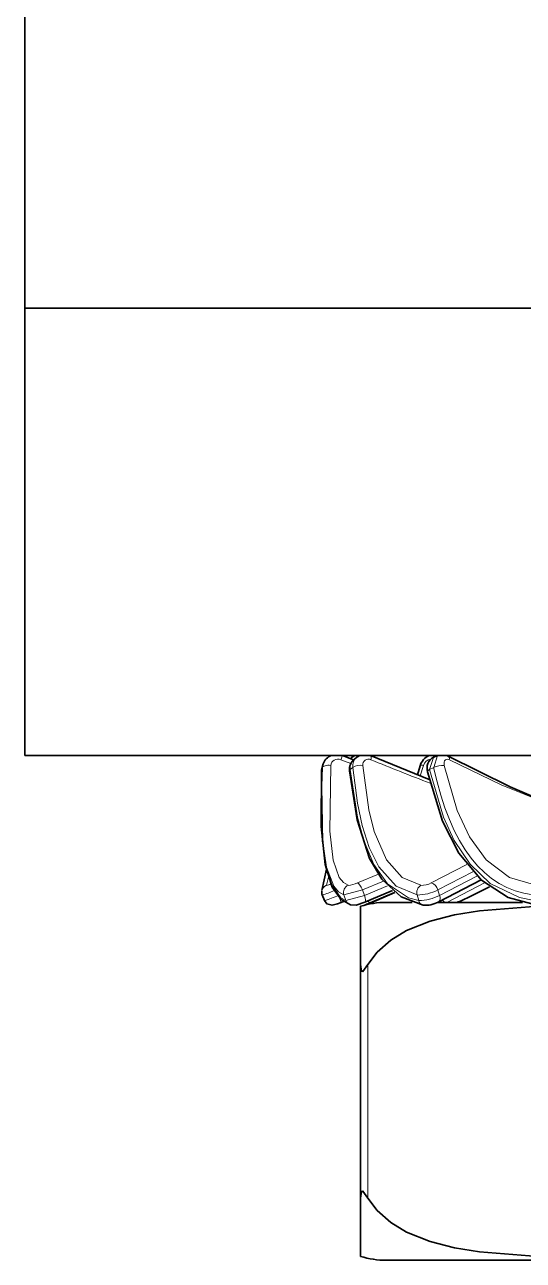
# Model space of a CAD drawing. Extents: x 218 to 1434, y 54 to 743.
# Drawn here: x 447.32 to 450.66, y 663.23 to 671.51 of the extents above; entities that cross this region are included whole.
import ezdxf

# ---------------------------------------------------------------- set-up
doc = ezdxf.new("R2010")
doc.units = 0

msp = doc.modelspace()

# ---------------------------------------------------------------- linework, layer by layer
at = {"color": 7, "lineweight": 35, "ltscale": 0.075}
for p, q in [((447.3154, 672.6122), (447.3154, 669.6122)), ((447.3154, 669.6122), (447.3154, 666.6122))]:
    msp.add_line(p, q, dxfattribs=at)
at = {"color": 7, "lineweight": 35, "ltscale": 0.125}
for p, q in [((452.3154, 669.6122), (447.3154, 669.6122)), ((452.3154, 669.6122), (447.3154, 669.6122)), ((452.3154, 666.6122), (447.3154, 666.6122))]:
    msp.add_line(p, q, dxfattribs=at)
at = {"color": 7, "lineweight": 13, "ltscale": 0.000780349}
msp.add_line((449.4331, 666.5833), (449.4448, 666.6122), dxfattribs=at)
at = {"color": 7, "lineweight": 35, "ltscale": 0.002003}
msp.add_line((449.5194, 666.583), (449.4448, 666.6122), dxfattribs=at)
at = {"color": 7, "lineweight": 35, "ltscale": 0.000551672}
msp.add_line((449.5417, 666.601), (449.5244, 666.5872), dxfattribs=at)
at = {"color": 7, "lineweight": 35, "ltscale": 0.000551506}
msp.add_line((449.5417, 666.601), (449.5606, 666.6122), dxfattribs=at)
at = {"color": 7, "lineweight": 35, "ltscale": 0.010644}
msp.add_line((450.0264, 666.4499), (449.6327, 666.6119), dxfattribs=at)
at = {"color": 7, "lineweight": 13, "ltscale": 0.002141}
msp.add_line((450.0544, 666.5991), (450.0282, 666.5176), dxfattribs=at)
at = {"color": 7, "lineweight": 35, "ltscale": 0.000771113}
msp.add_line((450.0806, 666.6121), (450.053, 666.5984), dxfattribs=at)
at = {"color": 7, "lineweight": 13, "ltscale": 0.002108}
msp.add_line((450.0558, 666.5316), (450.0806, 666.6121), dxfattribs=at)
at = {"color": 7, "lineweight": 35, "ltscale": 0.000674521}
msp.add_line((449.3104, 666.5422), (449.3052, 666.5157), dxfattribs=at)
at = {"color": 7, "lineweight": 13, "ltscale": 0.000626487}
msp.add_line((449.3104, 666.5422), (449.3056, 666.5176), dxfattribs=at)
at = {"color": 7, "lineweight": 13, "ltscale": 0.000369635}
msp.add_line((449.3104, 666.5316), (449.3056, 666.5176), dxfattribs=at)
at = {"color": 7, "lineweight": 35, "ltscale": 0.000394763}
msp.add_line((449.3152, 666.5558), (449.3099, 666.541), dxfattribs=at)
at = {"color": 7, "lineweight": 13, "ltscale": 0.000619}
msp.add_line((449.3104, 666.5316), (449.3152, 666.5558), dxfattribs=at)
at = {"color": 7, "lineweight": 13, "ltscale": 0.001807}
msp.add_line((449.4331, 666.5833), (449.5006, 666.5575), dxfattribs=at)
at = {"color": 7, "lineweight": 13, "ltscale": 0.000554898}
msp.add_line((449.5142, 666.5316), (449.4969, 666.5176), dxfattribs=at)
at = {"color": 7, "lineweight": 35, "ltscale": 0.001541}
msp.add_line((449.9464, 666.4824), (449.9642, 666.5414), dxfattribs=at)
at = {"color": 7, "lineweight": 13, "ltscale": 0.001851}
msp.add_line((449.9655, 666.4745), (449.9872, 666.5453), dxfattribs=at)
at = {"color": 7, "lineweight": 13, "ltscale": 0.000773163}
msp.add_line((450.0558, 666.5316), (450.0282, 666.5176), dxfattribs=at)
at = {"color": 7, "lineweight": 35, "ltscale": 0.00365}
msp.add_line((449.3066, 665.7056), (449.3366, 665.8484), dxfattribs=at)
at = {"color": 7, "lineweight": 13, "ltscale": 0.00671}
msp.add_line((450.0395, 665.7566), (450.2774, 665.8808), dxfattribs=at)
at = {"color": 7, "lineweight": 13, "ltscale": 0.001429}
msp.add_line((449.3371, 665.7413), (449.3506, 665.7968), dxfattribs=at)
at = {"color": 7, "lineweight": 13, "ltscale": 0.003803}
for p, q in [((449.545, 665.7566), (449.685, 665.8162)), ((449.5788, 665.7103), (449.7188, 665.7698))]:
    msp.add_line(p, q, dxfattribs=at)
at = {"color": 7, "lineweight": 13, "ltscale": 0.006597}
msp.add_line((450.0845, 665.7103), (450.3185, 665.8323), dxfattribs=at)
at = {"color": 7, "lineweight": 35, "ltscale": 0.008072}
msp.add_line((450.373, 665.778), (450.0867, 665.6287), dxfattribs=at)
at = {"color": 7, "lineweight": 13, "ltscale": 0.007056}
msp.add_line((450.3459, 665.8035), (450.0957, 665.673), dxfattribs=at)
at = {"color": 7, "lineweight": 13, "ltscale": 0.007116}
msp.add_line((450.3957, 665.7583), (450.1434, 665.6266), dxfattribs=at)
at = {"color": 7, "lineweight": 35, "ltscale": 0.001005}
msp.add_line((449.3237, 665.639), (449.309, 665.6765), dxfattribs=at)
at = {"color": 7, "lineweight": 13, "ltscale": 0.003228}
msp.add_line((449.4541, 665.6768), (449.5788, 665.7103), dxfattribs=at)
at = {"color": 7, "lineweight": 13, "ltscale": 0.00099993}
msp.add_line((449.468, 665.6393), (449.4541, 665.6768), dxfattribs=at)
at = {"color": 7, "lineweight": 13, "ltscale": 0.000993781}
msp.add_line((449.5925, 665.673), (449.5788, 665.7103), dxfattribs=at)
at = {"color": 7, "lineweight": 13, "ltscale": 0.004174}
msp.add_line((449.7462, 665.7383), (449.5925, 665.673), dxfattribs=at)
at = {"color": 7, "lineweight": 35, "ltscale": 0.005027}
msp.add_line((449.78, 665.7057), (449.595, 665.627), dxfattribs=at)
at = {"color": 7, "lineweight": 35, "ltscale": 0.004773}
msp.add_line((449.6203, 665.6179), (449.7961, 665.6923), dxfattribs=at)
at = {"color": 7, "lineweight": 13, "ltscale": 0.004443}
msp.add_line((449.7913, 665.6962), (449.6277, 665.6266), dxfattribs=at)
at = {"color": 7, "lineweight": 13, "ltscale": 0.000980721}
msp.add_line((449.9558, 665.6393), (449.9442, 665.6768), dxfattribs=at)
at = {"color": 7, "lineweight": 13, "ltscale": 0.00097367}
msp.add_line((450.0957, 665.673), (450.0845, 665.7103), dxfattribs=at)
at = {"color": 7, "lineweight": 35, "ltscale": 0.004013}
msp.add_line((450.2868, 665.6589), (450.4299, 665.7318), dxfattribs=at)
at = {"color": 7, "lineweight": 13, "ltscale": 0.000859396}
msp.add_line((449.4236, 665.6584), (449.4363, 665.6265), dxfattribs=at)
at = {"color": 7, "lineweight": 35, "ltscale": 0.00042389}
msp.add_line((449.4521, 665.6328), (449.4363, 665.6265), dxfattribs=at)
at = {"color": 7, "lineweight": 13, "ltscale": 0.003224}
msp.add_line((449.5925, 665.673), (449.468, 665.6393), dxfattribs=at)
at = {"color": 7, "lineweight": 35, "ltscale": 0.009785}
for p, q in [((449.5654, 665.2092), (449.5654, 665.6006)), ((449.5654, 663.6439), (449.5654, 663.2525))]:
    msp.add_line(p, q, dxfattribs=at)
at = {"color": 7, "lineweight": 35, "ltscale": 0.000627144}
msp.add_line((449.5966, 665.6096), (449.6203, 665.6179), dxfattribs=at)
at = {"color": 7, "lineweight": 13, "ltscale": 0.000490833}
msp.add_line((449.6203, 665.6179), (449.6018, 665.6113), dxfattribs=at)
at = {"color": 7, "lineweight": 35, "ltscale": 0.004305}
msp.add_line((449.9121, 665.6265), (449.7399, 665.6265), dxfattribs=at)
at = {"color": 7, "lineweight": 35, "ltscale": 0.014194}
msp.add_line((450.6503, 665.6265), (450.0826, 665.6265), dxfattribs=at)
at = {"color": 7, "lineweight": 35, "ltscale": 0.039131}
msp.add_line((449.5654, 663.6439), (449.5654, 665.2092), dxfattribs=at)
at = {"color": 7, "lineweight": 13, "ltscale": 0.039131}
msp.add_line((449.6154, 663.6439), (449.6154, 665.2092), dxfattribs=at)
at = {"color": 7, "lineweight": 35, "ltscale": 0.030886}
msp.add_line((450.9754, 663.2266), (449.7399, 663.2266), dxfattribs=at)
at = {"color": 7, "lineweight": 13}
for points in [[(450.1251, 666.5453), (450.125, 666.5679), (450.1287, 666.5767), (450.1348, 666.5832), (450.1486, 666.5869), (450.161, 666.5833)], [(449.3056, 666.5176), (449.3004, 666.1983), (449.3085, 666.04), (449.3405, 665.8334), (449.368, 665.7502), (449.4347, 665.6568), (449.468, 665.6393)], [(449.4541, 665.6768), (449.4178, 665.6981), (449.3866, 665.735), (449.3375, 665.8635), (449.3124, 666.0311), (449.3053, 666.4049), (449.3104, 666.5316)], [(449.483, 665.7413), (449.4505, 665.7604), (449.4232, 665.7937), (449.3824, 665.9102), (449.3607, 666.1047), (449.3662, 666.5453)], [(449.4969, 666.5176), (449.5443, 666.1978), (449.5869, 666.0408), (449.6547, 665.8814), (449.7473, 665.7521), (449.8872, 665.6578), (449.9558, 665.6393)], [(449.9442, 665.6768), (449.8055, 665.7354), (449.6882, 665.8651), (449.6239, 665.9951), (449.577, 666.1411), (449.5446, 666.2927), (449.5142, 666.5316)], [(449.9706, 665.7413), (449.8449, 665.7941), (449.7403, 665.9115), (449.658, 666.1028), (449.6217, 666.2479), (449.5807, 666.5453)], [(450.0282, 666.5176), (450.1225, 666.1973), (450.1938, 666.0421), (450.3002, 665.8818), (450.4343, 665.7541), (450.6302, 665.6589), (450.7281, 665.6393)], [(450.7409, 665.7413), (450.5644, 665.7943), (450.4083, 665.9122), (450.2962, 666.0654), (450.2125, 666.2438), (450.1251, 666.5453)], [(450.161, 666.5833), (450.5075, 666.4153), (450.9011, 666.2571)], [(449.6277, 665.6266), (449.6054, 665.6161), (449.5991, 665.6123), (449.5982, 665.6116), (449.5995, 665.6108), (449.6018, 665.6113)]]:
    msp.add_lwpolyline(points, dxfattribs=at)
at = {"color": 7, "lineweight": 35}
for points in [[(450.9001, 666.2592), (450.5685, 666.4012), (450.1489, 666.6103)], [(449.3052, 666.5157), (449.3023, 666.1346), (449.3295, 665.8817), (449.3764, 665.7293), (449.4358, 665.6459), (449.4976, 665.6099)], [(449.4921, 666.5087), (449.5424, 666.1791), (449.6268, 665.9217), (449.7087, 665.7827), (449.8374, 665.6633), (449.9851, 665.6083)], [(450.0143, 666.5026), (450.1141, 666.1716), (450.224, 665.956), (450.3756, 665.7756), (450.5544, 665.66), (450.7478, 665.608)], [(449.3237, 665.639), (449.3392, 665.618), (449.3747, 665.6071), (449.4116, 665.617), (449.4363, 665.6265)], [(449.4976, 665.6099), (449.5363, 665.6087), (449.5954, 665.6271)], [(449.6154, 665.2092), (449.6762, 665.2922), (449.7693, 665.3741), (449.874, 665.437), (450.0321, 665.5006), (450.1953, 665.5427), (450.363, 665.57), (450.6986, 665.5961), (450.8842, 665.6003)], [(449.5654, 665.2092), (449.5727, 665.1659), (449.5818, 665.1626), (449.6154, 665.2092)], [(449.5654, 663.6439), (449.5727, 663.6872), (449.5818, 663.6905), (449.6154, 663.6439)], [(449.6154, 663.6439), (449.6762, 663.5609), (449.7693, 663.4789), (449.874, 663.4161), (450.0321, 663.3525), (450.1953, 663.3104), (450.363, 663.2831), (450.6986, 663.257), (450.8842, 663.2527)]]:
    msp.add_lwpolyline(points, dxfattribs=at)
for centre, radius, start, end in [((449.4044, 666.5241), 0.0947, 111.65272, 161.16882), ((449.5803, 666.5186), 0.0887, 129.12989, 186.32844), ((449.57, 666.515), 0.1046, 111.44501, 133.15443), ((450.0708, 666.5101), 0.1111, 112.84824, 163.66341), ((450.0937, 666.5271), 0.0825, 118.60807, 197.18265), ((449.3563, 665.6949), 0.0508, 171.5755, 201.31824), ((449.74, 665.0261), 0.6005, 90.00441, 106.90527), ((450.0002, 665.7913), 0.184, 265.29924, 298.02071), ((450.0439, 666.1311), 0.531, 288.15307, 297.22267), ((449.74, 663.827), 0.6005, 253.09473, 269.99559)]:
    msp.add_arc(centre, radius, start, end, dxfattribs=at)
at = {"color": 7, "lineweight": 13}
for centre, radius, start, end in [((449.413, 666.5394), 0.0477, 65.3264, 172.75384), ((449.5748, 666.5276), 0.0783, 130.24123, 187.34653), ((449.592, 666.5414), 0.0782, 130.20599, 187.15989), ((449.6177, 666.55), 0.0372, 61.87787, 187.1222), ((449.6092, 666.5968), 0.0287, 332.78609, 32.62299), ((450.0431, 666.5298), 0.0578, 96.79068, 164.39279), ((450.1331, 666.5876), 0.0279, 351.18186, 55.07084), ((449.503, 666.5083), 0.011, 123.04951, 177.82867), ((449.5667, 666.4387), 0.1073, 82.49813, 119.46706), ((457.5259, 685.8675), 20.836, 247.74728, 248.9219), ((449.9781, 666.5213), 0.025, 69.25298, 124.70939), ((450.0331, 666.4977), 0.0199, 103.7506, 165.59101), ((450.117, 666.4064), 0.1394, 86.67018, 116.07288), ((450.0219, 665.6965), 0.0635, 12.34426, 73.66484), ((449.3551, 665.6951), 0.0496, 111.34337, 167.76746), ((449.1784, 666.1538), 0.4953, 285.30064, 295.13501), ((449.3273, 665.821), 0.0809, 276.92704, 299.26837), ((449.5036, 665.6934), 0.0522, 113.28818, 198.4946), ((449.4762, 665.8879), 0.1476, 272.65651, 297.6445), ((450.0012, 665.6918), 0.0587, 121.74032, 194.72778), ((449.9419, 665.9884), 0.3124, 270.43286, 297.14238), ((449.9752, 665.8772), 0.1365, 268.06872, 298.0908), ((449.1335, 666.29), 0.6786, 286.30156, 294.74262), ((449.5119, 665.6537), 0.0461, 198.15908, 251.86535), ((449.6308, 665.6458), 0.0197, 212.95929, 261.05013), ((449.9523, 665.9528), 0.3143, 270.63629, 297.1279), ((449.9942, 665.6454), 0.0386, 189.06163, 256.30233), ((450.0621, 665.6553), 0.0371, 312.74026, 27.75312), ((450.1461, 665.6675), 0.0413, 217.24564, 266.10092), ((450.0602, 666.0991), 0.4951, 287.34955, 297.24104)]:
    msp.add_arc(centre, radius, start, end, dxfattribs=at)
for centre, major_axis, ratio, start_param, end_param in [((449.36, 666.5272), (0.0499, -0.0025), 0.371282, 1.464947, 3.0384), ((528.1227, 841.2687), (-77.5677, -175.5463), 0.054559, 6.208266, 6.299382), ((449.5617, 665.7102), (0.0196, -0.046), 0.31759, 1.436524, 2.964851), ((449.5754, 665.673), (0.0196, -0.046), 0.317587, 0.026168, 1.436519)]:
    msp.add_ellipse(centre, major_axis=major_axis, ratio=ratio, start_param=start_param, end_param=end_param, dxfattribs=at)

doc.saveas('drawing.dxf')
